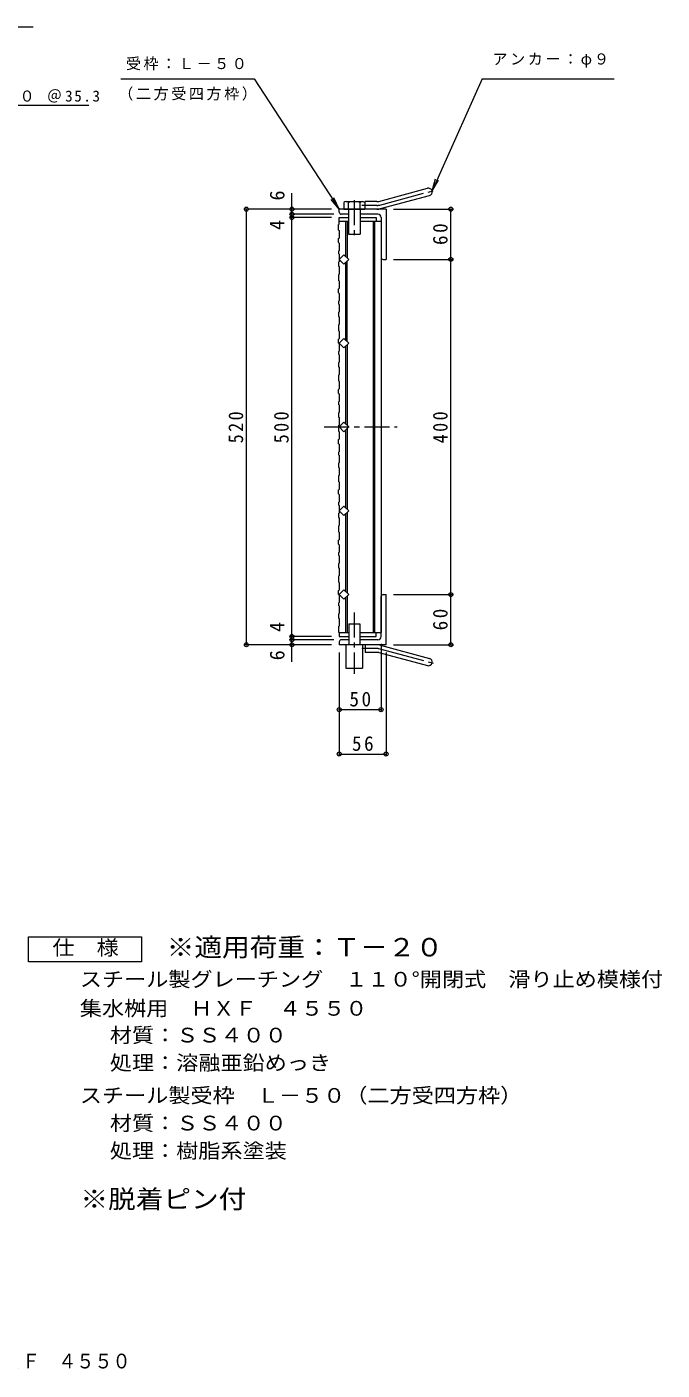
# Model space of a CAD drawing. Units: millimetres, scale not verified. Extents: x -971 to 876, y -823 to 802.
# Drawn here: x 118 to 876, y -823 to 781 of the extents above; entities that cross this region are included whole.
import ezdxf
from ezdxf.enums import TextEntityAlignment as Align

# ---------------------------------------------------------------- set-up
doc = ezdxf.new("R2010")
doc.units = ezdxf.units.MM
doc.header["$LTSCALE"] = 6
doc.header["$PDMODE"] = 32
doc.header["$PDSIZE"] = 4.8
doc.linetypes.add('CHAIN1', pattern=[8, 5, -1, 1, -1])
doc.linetypes.add('CHAIN2', pattern=[12, 9, -1, 1, -1])
for name, color, linetype, lineweight in [('A-1_ピット', 2, 'Continuous', 9), ('A-2_蓋', 3, 'Continuous', 9), ('A-4_寸法', 7, 'Continuous', 9), ('A-5_仕様文', 7, 'Continuous', 9), ('A-9_ｸｯｼｮﾝ材', 4, 'Continuous', 9), ('F-4_F-4ﾚｲﾔ', 2, 'Continuous', 9)]:
    doc.layers.add(name, color=color, linetype=linetype, lineweight=lineweight)
doc.layers.add('F-5_F-5ﾚｲﾔ', color=2, linetype='Continuous')
doc.styles.add('ＭＳ ゴシック', font='')
doc.styles.get('ＭＳ ゴシック').set_extended_font_data('MS Gothic')

msp = doc.modelspace()

# ---------------------------------------------------------------- linework, layer by layer
at = {"layer": 'A-1_ピット'}
for p, q in [((537.962, 572.458), (596.152, 588.05)), ((540.291, 563.765), (598.482, 579.357)), ((490.817, 559.651), (490.817, 563.151)), ((546.817, 563.151), (490.817, 563.151)), ((521.818, 563.151), (521.818, 572.151)), ((535.632, 572.151), (521.818, 572.151)), ((546.817, 563.151), (546.817, 503.151)), ((501.817, 557.151), (493.317, 557.151)), ((536.817, 557.151), (515.817, 557.151)), ((540.817, 553.151), (540.817, 505.651)), ((543.317, 503.151), (546.817, 503.151)), ((540.817, 53.151), (540.817, 100.651)), ((543.317, 103.151), (546.817, 103.151)), ((546.817, 43.151), (546.817, 103.151)), ((502.317, 49.151), (493.317, 49.151)), ((536.817, 49.151), (515.317, 49.151)), ((490.817, 46.651), (490.817, 43.151)), ((546.817, 43.151), (490.817, 43.151)), ((521.818, 43.151), (521.818, 34.151)), ((535.632, 34.151), (521.818, 34.151)), ((537.962, 33.844), (596.152, 18.252)), ((540.291, 42.538), (598.482, 26.946))]:
    msp.add_line(p, q, dxfattribs=at)
at = {"layer": 'A-1_ピット', "linetype": 'CHAIN2'}
for p, q in [((539.127, 568.111), (604.293, 585.572)), ((535.632, 567.651), (518.012, 567.651)), ((535.632, 38.651), (518.012, 38.651)), ((539.127, 38.191), (604.293, 20.73))]:
    msp.add_line(p, q, dxfattribs=at)
at = {"layer": 'A-1_ピット'}
for centre, radius, start, end in [((597.317, 583.703), 4.5, 285.00014, 104.99991), ((535.632, 581.151), 9, 270, 285.00002), ((535.632, 581.151), 18, 270, 285), ((493.317, 559.651), 2.5, 180, 270), ((536.817, 553.151), 4, 0, 90), ((543.317, 505.651), 2.5, 180, 270), ((543.317, 100.651), 2.5, 90, 180), ((493.317, 46.651), 2.5, 90, 180), ((536.817, 53.151), 4, 270, 0), ((535.632, 25.151), 18, 74.99998, 89.99998), ((535.632, 25.151), 9, 74.99998, 90), ((597.317, 22.599), 4.5, 255.00008, 74.99986)]:
    msp.add_arc(centre, radius, start, end, dxfattribs=at)
at = {"layer": 'A-1_ピット', "linetype": 'CHAIN2'}
for centre, start, end in [((535.632, 581.151), 270, 284.99995), ((535.632, 25.151), 75.00005, 90)]:
    msp.add_arc(centre, 13.5, start, end, dxfattribs=at)
at = {"layer": 'A-2_蓋'}
for p, q in [((490.817, 545.417), (490.017, 544.9)), ((490.817, 553.151), (501.817, 553.151)), ((490.817, 545.417), (490.817, 553.151)), ((490.817, 548.651), (501.817, 548.651)), ((498.817, 506.465), (498.817, 548.651)), ((500.317, 548.651), (500.317, 504.965)), ((515.817, 553.151), (534.817, 553.151)), ((515.817, 548.651), (540.817, 548.651)), ((531.317, 548.651), (531.317, 57.651)), ((532.817, 548.651), (532.817, 57.651)), ((534.817, 553.151), (534.817, 548.651)), ((540.817, 548.651), (540.817, 57.651)), ((490.017, 538.184), (490.017, 544.9)), ((490.017, 538.184), (490.817, 537.666)), ((490.817, 537.666), (490.817, 528.542)), ((490.017, 528.024), (490.817, 528.542)), ((490.017, 523.184), (490.017, 528.024)), ((490.017, 523.184), (490.817, 522.666)), ((490.017, 513.024), (490.817, 513.542)), ((490.817, 522.666), (490.817, 513.542)), ((490.017, 513.024), (490.017, 510.059)), ((490.817, 509.542), (490.017, 510.059)), ((490.017, 499.9), (490.817, 500.417)), ((490.017, 499.9), (490.017, 495.059)), ((490.817, 509.542), (490.817, 500.417)), ((498.817, 406.465), (498.817, 499.837)), ((500.317, 404.965), (500.317, 501.338)), ((490.017, 495.059), (490.817, 494.542)), ((490.017, 484.9), (490.817, 485.417)), ((490.017, 484.9), (490.017, 478.184)), ((490.817, 494.542), (490.817, 485.417)), ((490.817, 477.666), (490.017, 478.184)), ((490.017, 468.024), (490.817, 468.542)), ((490.017, 463.184), (490.017, 468.024)), ((490.817, 477.666), (490.817, 468.542)), ((490.017, 463.184), (490.817, 462.666)), ((490.017, 453.024), (490.817, 453.542)), ((490.017, 453.024), (490.017, 450.059)), ((490.817, 449.542), (490.017, 450.059)), ((490.817, 462.666), (490.817, 453.542)), ((490.817, 449.542), (490.817, 440.417)), ((490.017, 439.9), (490.817, 440.417)), ((490.017, 439.9), (490.017, 435.059)), ((490.017, 435.059), (490.817, 434.542)), ((490.817, 434.542), (490.817, 425.417)), ((490.017, 424.9), (490.817, 425.417)), ((490.017, 424.9), (490.017, 418.184)), ((490.817, 417.666), (490.017, 418.184)), ((490.817, 417.666), (490.817, 408.542)), ((490.017, 408.024), (490.817, 408.542)), ((490.017, 403.184), (490.017, 408.024)), ((490.017, 403.184), (490.817, 402.666)), ((490.817, 402.666), (490.817, 393.542)), ((500.317, 401.338), (500.317, 304.965)), ((490.017, 393.024), (490.817, 393.542)), ((490.017, 393.024), (490.017, 390.059)), ((490.817, 389.542), (490.017, 390.059)), ((490.817, 389.542), (490.817, 380.417)), ((498.817, 306.465), (498.817, 399.838)), ((490.017, 379.9), (490.817, 380.417)), ((490.017, 379.9), (490.017, 375.059)), ((490.017, 375.059), (490.817, 374.542)), ((490.817, 374.542), (490.817, 365.417)), ((490.017, 364.9), (490.817, 365.417)), ((490.017, 364.9), (490.017, 358.184)), ((490.817, 357.666), (490.017, 358.184)), ((490.817, 357.666), (490.817, 348.542)), ((490.017, 348.024), (490.817, 348.542)), ((490.017, 343.184), (490.017, 348.024)), ((490.017, 343.184), (490.817, 342.666)), ((490.817, 342.666), (490.817, 333.542)), ((490.017, 333.024), (490.817, 333.542)), ((490.017, 333.024), (490.017, 330.059)), ((490.817, 329.542), (490.017, 330.059)), ((490.817, 329.542), (490.817, 320.417)), ((490.017, 319.9), (490.817, 320.417)), ((490.017, 319.9), (490.017, 315.059)), ((490.017, 315.059), (490.817, 314.542)), ((490.017, 304.9), (490.817, 305.417)), ((490.017, 304.9), (490.017, 298.184)), ((490.817, 314.542), (490.817, 305.417)), ((490.817, 297.666), (490.017, 298.184)), ((490.817, 297.666), (490.817, 288.542)), ((498.817, 206.465), (498.817, 299.838)), ((500.317, 301.338), (500.317, 204.965)), ((490.017, 288.024), (490.817, 288.542)), ((490.017, 283.184), (490.017, 288.024)), ((490.017, 283.184), (490.817, 282.666)), ((490.017, 273.024), (490.817, 273.542)), ((490.017, 273.024), (490.017, 270.059)), ((490.817, 282.666), (490.817, 273.542)), ((490.817, 269.542), (490.017, 270.059)), ((490.017, 259.9), (490.817, 260.417)), ((490.017, 259.9), (490.017, 255.059)), ((490.817, 269.542), (490.817, 260.417)), ((490.017, 255.059), (490.817, 254.542)), ((490.017, 244.9), (490.817, 245.417)), ((490.017, 244.9), (490.017, 238.184)), ((490.817, 254.542), (490.817, 245.417)), ((490.817, 237.666), (490.017, 238.184)), ((490.017, 228.024), (490.817, 228.542)), ((490.017, 223.184), (490.017, 228.024)), ((490.817, 237.666), (490.817, 228.542)), ((490.017, 223.184), (490.817, 222.666)), ((490.017, 213.024), (490.817, 213.542)), ((490.017, 213.024), (490.017, 210.059)), ((490.817, 209.542), (490.017, 210.059)), ((490.817, 222.666), (490.817, 213.542)), ((490.817, 209.542), (490.817, 200.417)), ((490.017, 199.9), (490.817, 200.417)), ((490.017, 199.9), (490.017, 195.059)), ((490.017, 195.059), (490.817, 194.542)), ((490.817, 194.542), (490.817, 185.417)), ((498.817, 106.465), (498.817, 199.838)), ((500.317, 201.338), (500.317, 104.965)), ((490.017, 184.9), (490.817, 185.417)), ((490.017, 184.9), (490.017, 178.184)), ((490.817, 177.666), (490.017, 178.184)), ((490.817, 177.666), (490.817, 168.542)), ((490.017, 168.024), (490.817, 168.542)), ((490.017, 163.184), (490.017, 168.024)), ((490.017, 163.184), (490.817, 162.666)), ((490.817, 162.666), (490.817, 153.542)), ((490.017, 153.024), (490.817, 153.542)), ((490.017, 153.024), (490.017, 150.059)), ((490.817, 149.542), (490.017, 150.059)), ((490.817, 149.542), (490.817, 140.417)), ((490.017, 139.9), (490.817, 140.417)), ((490.017, 139.9), (490.017, 135.059)), ((490.017, 135.059), (490.817, 134.542)), ((490.817, 134.542), (490.817, 125.417)), ((490.017, 124.9), (490.817, 125.417)), ((490.017, 124.9), (490.017, 118.184)), ((490.817, 117.666), (490.017, 118.184)), ((490.817, 117.666), (490.817, 108.542)), ((490.017, 108.024), (490.817, 108.542)), ((490.017, 103.184), (490.017, 108.024)), ((490.017, 103.184), (490.817, 102.666)), ((490.817, 102.666), (490.817, 93.542)), ((498.817, 57.651), (498.817, 99.838)), ((500.317, 101.338), (500.317, 57.651)), ((490.017, 93.024), (490.817, 93.542)), ((490.017, 93.024), (490.017, 90.059)), ((490.817, 89.542), (490.017, 90.059)), ((490.017, 79.9), (490.817, 80.417)), ((490.817, 89.542), (490.817, 80.417)), ((490.017, 79.9), (490.017, 75.059)), ((490.017, 75.059), (490.817, 74.542)), ((490.017, 64.9), (490.817, 65.417)), ((490.017, 64.9), (490.017, 58.184)), ((490.817, 74.542), (490.817, 65.417)), ((490.817, 57.666), (490.017, 58.184)), ((490.817, 57.666), (490.817, 53.151)), ((490.817, 57.651), (502.317, 57.651)), ((490.817, 53.151), (502.317, 53.151)), ((515.317, 57.651), (540.817, 57.651)), ((515.317, 53.151), (534.817, 53.151)), ((534.817, 53.151), (534.817, 57.651))]:
    msp.add_line(p, q, dxfattribs=at)
at = {"layer": 'A-2_蓋', "linetype": 'CHAIN1'}
msp.add_line((472.881, 303.151), (559.966, 303.151), dxfattribs=at)
at = {"layer": 'A-2_蓋'}
for points in [[(502.131, 503.151), (496.474, 497.495), (490.817, 503.151), (496.474, 508.808)], [(502.131, 403.151), (496.474, 397.495), (490.817, 403.151), (496.474, 408.808)], [(502.131, 303.151), (496.474, 297.495), (490.817, 303.151), (496.474, 308.808)], [(502.131, 203.151), (496.474, 197.495), (490.817, 203.151), (496.474, 208.808)], [(502.131, 103.151), (496.474, 97.495), (490.817, 103.151), (496.474, 108.808)]]:
    msp.add_lwpolyline(points, close=True, dxfattribs=at)
at = {"layer": 'A-4_寸法'}
for p, q in [((434.341, 557.151), (434.341, 582.066)), ((481.817, 563.151), (378.236, 563.151)), ((380.036, 43.151), (380.036, 563.151)), ((555.817, 563.151), (625.871, 563.151)), ((624.071, 503.151), (624.071, 563.151)), ((484.317, 557.151), (432.541, 557.151)), ((481.817, 553.151), (432.541, 553.151)), ((434.341, 553.151), (434.341, 557.151)), ((434.341, 53.151), (434.341, 553.151)), ((555.817, 503.151), (625.871, 503.151)), ((624.071, 103.151), (624.071, 503.151)), ((555.817, 103.151), (625.871, 103.151)), ((624.071, 43.151), (624.071, 103.151)), ((481.817, 53.151), (432.541, 53.151)), ((484.317, 49.151), (432.541, 49.151)), ((434.341, 49.151), (434.341, 53.151)), ((434.341, 23.008), (434.341, 49.151)), ((481.817, 43.151), (378.236, 43.151)), ((490.817, 34.151), (490.817, -89.095)), ((540.817, 44.151), (540.817, -36.069)), ((546.817, 34.151), (546.817, -89.095)), ((555.817, 43.151), (625.871, 43.151)), ((490.817, -34.269), (540.817, -34.269)), ((490.817, -87.295), (546.817, -87.295))]:
    msp.add_line(p, q, dxfattribs=at)
for p in [(380.036, 563.151), (434.341, 563.151), (624.071, 563.151), (434.341, 557.151), (434.341, 553.151), (624.071, 503.151), (624.071, 103.151), (434.341, 53.151), (434.341, 49.151), (380.036, 43.151), (434.341, 43.151), (624.071, 43.151), (490.817, -34.269), (540.817, -34.269), (490.817, -87.295), (546.817, -87.295)]:
    msp.add_point(p, dxfattribs=at)
at = {"layer": 'A-5_仕様文'}
for p, q in [((-164.065, 780.767), (125.469, 780.767)), ((230.016, 718.827), (389.111, 718.827)), ((389.111, 718.827), (490.817, 563.151)), ((661.681, 718.827), (601.664, 584.868)), ((661.681, 718.827), (819.216, 718.827)), ((-126.348, 687.175), (191.872, 687.175)), ((601.664, 584.868), (605.958, 599.24)), ((601.664, 584.868), (609.531, 597.639)), ((490.817, 563.151), (481.044, 574.53)), ((490.817, 563.151), (484.323, 576.672))]:
    msp.add_line(p, q, dxfattribs=at)
at = {"layer": 'A-9_ｸｯｼｮﾝ材'}
for p, q in [((499.098, 572.112), (518.537, 572.112)), ((501.817, 563.151), (501.817, 571.071)), ((501.817, 563.151), (501.817, 533.151)), ((515.817, 563.151), (515.817, 571.071)), ((515.817, 563.151), (515.817, 533.151)), ((521.256, 571.071), (521.256, 563.151)), ((501.817, 533.151), (515.817, 533.151)), ((502.317, 68.151), (515.317, 68.151)), ((502.317, 68.151), (502.317, 43.151)), ((515.317, 68.151), (515.317, 43.151)), ((498.817, 43.151), (498.817, 15.151)), ((518.817, 43.151), (518.817, 15.151)), ((498.817, 15.151), (518.817, 15.151))]:
    msp.add_line(p, q, dxfattribs=at)
at = {"layer": 'A-9_ｸｯｼｮﾝ材', "linetype": 'CHAIN1'}
for p, q in [((508.817, 574.046), (508.817, 527.69)), ((508.817, 81.855), (508.817, 8.66))]:
    msp.add_line(p, q, dxfattribs=at)
at = {"layer": 'A-9_ｸｯｼｮﾝ材'}
msp.add_lwpolyline([(496.379, 571.071), (496.379, 563.151), (521.256, 563.151)], dxfattribs=at)
for centre, radius, start, end in [((499.098, 568.038), 4.074, 48.12389, 131.8763), ((508.817, 548.045), 24.066, 73.09029, 106.90971), ((518.537, 568.038), 4.074, 48.1237, 131.87611)]:
    msp.add_arc(centre, radius, start, end, dxfattribs=at)
at = {"layer": 'F-4_F-4ﾚｲﾔ'}
msp.add_lwpolyline([(119.959, -335.42), (119.959, -305.42), (254.959, -305.42), (254.959, -335.42)], close=True, dxfattribs=at)

# ---------------------------------------------------------------- texts
at = {"layer": 'A-4_寸法', "color": 2, "style": 'ＭＳ ゴシック'}
for s, p in [('6', (430.741, 573.477)), ('4', (430.741, 538.199)), ('4', (430.741, 58.379)), ('6', (430.741, 24.641))]:
    msp.add_text(s, height=17.6, rotation=90, dxfattribs=at).set_placement(p, align=Align.BOTTOM_LEFT)
at = {"layer": 'A-4_寸法', "color": 2, "char_height": 17.6, "attachment_point": 7, "rotation": 90, "style": 'ＭＳ ゴシック'}
for s, insert in [('\\T1.27;\\W0.95;60', (620.471, 520.401)), ('\\T1.27;\\W0.9;520', (376.436, 283.651)), ('\\T1.27;\\W0.9;500', (430.741, 283.651)), ('\\T1.27;\\W0.9;400', (620.471, 283.651)), ('\\T1.27;\\W0.95;60', (620.471, 60.401))]:
    msp.add_mtext(s, dxfattribs=dict(at, insert=insert))
at = {"layer": 'A-4_寸法', "color": 2, "char_height": 17.6, "attachment_point": 7, "style": 'ＭＳ ゴシック'}
for s, insert in [('\\T1.27;\\W0.95;50', (503.067, -30.669)), ('\\T1.27;\\W0.95;56', (506.067, -83.695))]:
    msp.add_mtext(s, dxfattribs=dict(at, insert=insert))
at = {"layer": 'A-5_仕様文', "char_height": 13.2, "attachment_point": 7, "style": 'ＭＳ ゴシック'}
for s, insert in [('\\T1.17;受枠：Ｌ－５０', (236.19, 728.937)), ('\\T1.17;アンカー：φ９', (673.739, 732.231)), ('\\T1.21;メインバー\\~ＮＳⅠ－５０\\~＠35.3', (-119.524, 690.354)), ('\\T1.17;（二方受四方枠）', (227.103, 692.665))]:
    msp.add_mtext(s, dxfattribs=dict(at, insert=insert))
at = {"layer": 'F-4_F-4ﾚｲﾔ', "style": 'ＭＳ ゴシック', "width": 1.1}
for s, p in [('仕\u3000様', (148.459, -332.421)), ('スチール製グレーチング\u3000１１０°開閉式\u3000滑り止め模様付', (181.212, -370.172)), ('集水桝用\u3000ＨＸＦ\u3000４５５０', (181.212, -404.86)), ('材質：ＳＳ４００', (217.04, -436.842)), ('処理：溶融亜鉛めっき', (217.04, -469.842)), ('スチール製受枠\u3000Ｌ－５０（二方受四方枠）', (181.213, -508.843)), ('材質：ＳＳ４００', (217.04, -541.843)), ('処理：樹脂系塗装', (217.04, -574.843))]:
    msp.add_text(s, height=17.6, dxfattribs=at).set_placement(p, align=Align.BOTTOM_LEFT)
at = {"layer": 'F-4_F-4ﾚｲﾔ', "color": 3, "style": 'ＭＳ ゴシック', "width": 1.1}
msp.add_text('※脱着ピン付', height=21.99, dxfattribs=at).set_placement((181.97, -636.057), align=Align.BOTTOM_LEFT)
at = {"layer": 'F-5_F-5ﾚｲﾔ', "color": 3, "style": 'ＭＳ ゴシック', "width": 1.1}
msp.add_text('※適用荷重：Ｔ－２０', height=21.99, dxfattribs=at).set_placement((284.959, -335.42), align=Align.BOTTOM_LEFT)
at = {"layer": 'F-5_F-5ﾚｲﾔ', "style": 'ＭＳ ゴシック', "width": 0.9}
msp.add_text('集水桝用\u3000ＨＸＦ\u3000４５５０', height=17.6, dxfattribs=at).set_placement((-39.071, -825.907), align=Align.BOTTOM_LEFT)

doc.saveas('drawing.dxf')
